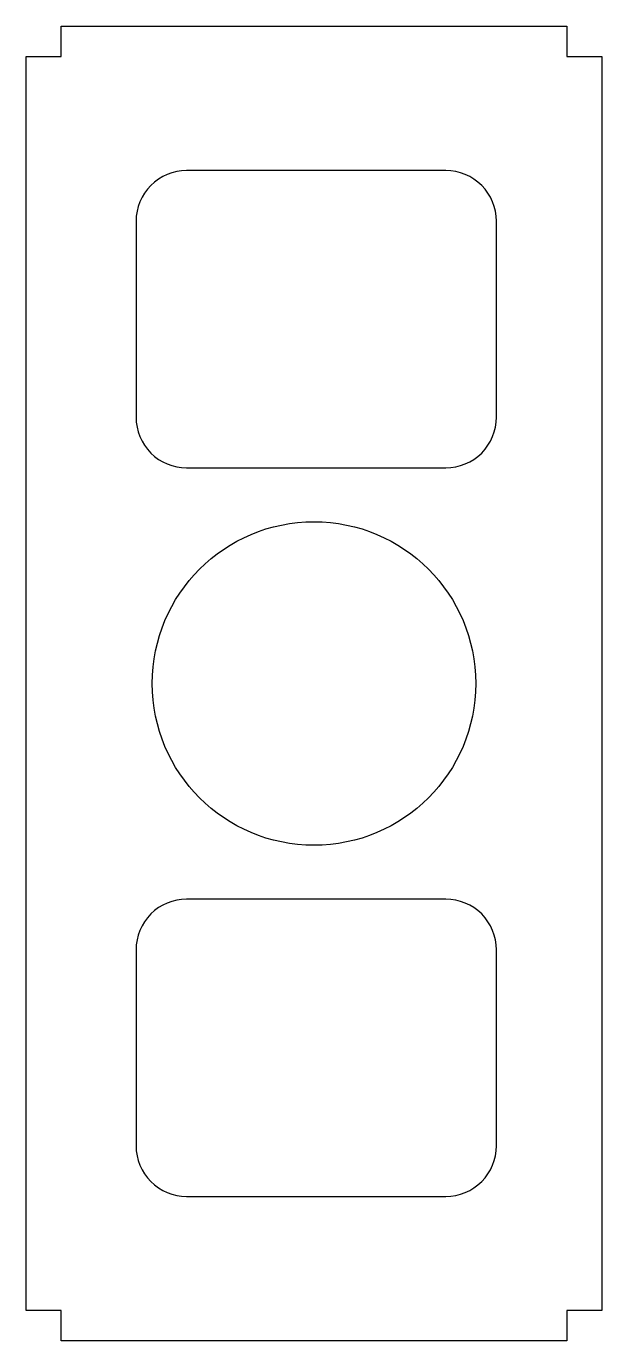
# Model space of a CAD drawing. Header units: millimetres. Extents: x -428 to -372, y -65 to 65.
import ezdxf

# ---------------------------------------------------------------- set-up
doc = ezdxf.new("R2010")
doc.units = ezdxf.units.MM
doc.layers.get('0').update_dxf_attribs({"linetype": 'CONTINUOUS'})

msp = doc.modelspace()

# ---------------------------------------------------------------- linework, layer by layer
msp.add_lwpolyline([(-425, 62), (-425, 65), (-375, 65), (-375, 62), (-371.54, 62), (-371.54, -62), (-375, -62), (-375, -65), (-425, -65), (-425, -62), (-428.46, -62), (-428.46, 62)], close=True)
for points in [[(-412.6, 21.33), (-386.95, 21.33, 0.414214), (-381.95, 26.33), (-381.95, 45.73, 0.414214), (-386.95, 50.73), (-412.6, 50.73, 0.414214), (-417.6, 45.73), (-417.6, 26.33, 0.414214)], [(-412.6, -50.73), (-386.95, -50.73, 0.414214), (-381.95, -45.73), (-381.95, -26.33, 0.414214), (-386.95, -21.33), (-412.6, -21.33, 0.414214), (-417.6, -26.33), (-417.6, -45.73, 0.414214)]]:
    msp.add_lwpolyline(points, format="xyb", close=True)
msp.add_circle((-400, 0), 16)

doc.saveas('drawing.dxf')
